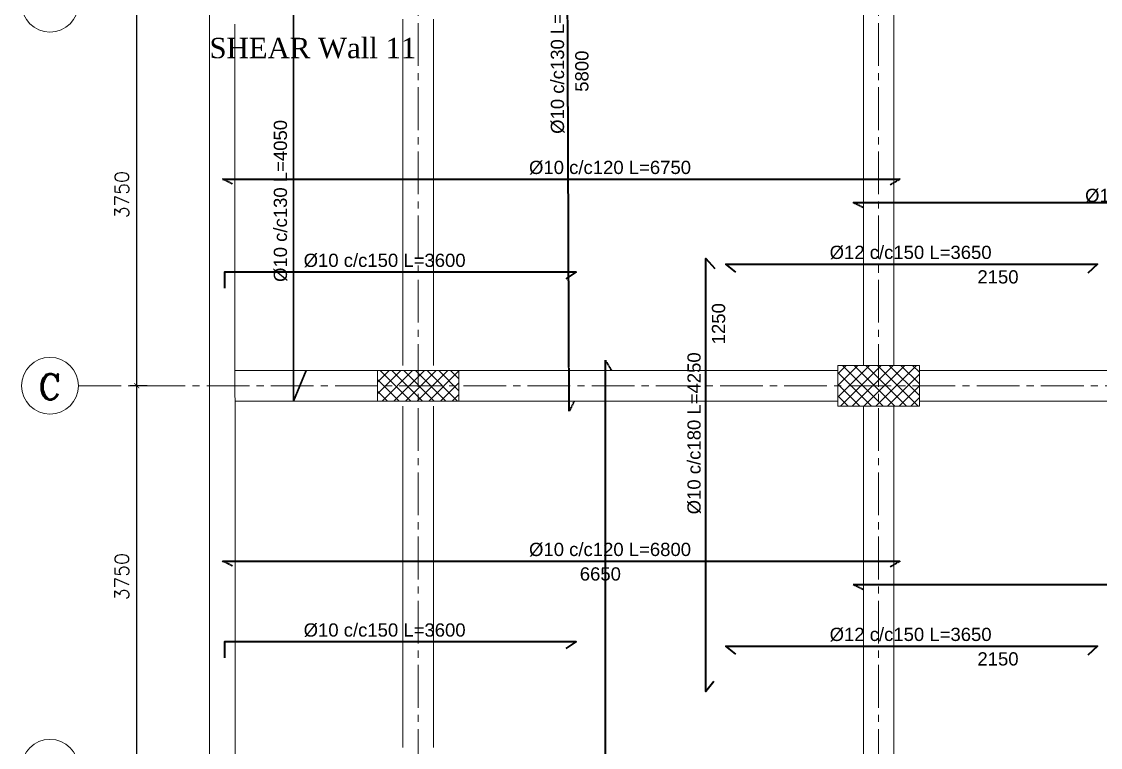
# Model space of a CAD drawing. Header units: inches. Extents: x -26151 to 62940, y -10194 to 246332.
# Drawn here: x -5609 to -4550, y 117471 to 118184 of the extents above; entities that cross this region are included whole.
import ezdxf

# ---------------------------------------------------------------- set-up
doc = ezdxf.new("R2010")
doc.units = ezdxf.units.IN
doc.header["$LTSCALE"] = 0.7
doc.header["$MEASUREMENT"] = 0
for name, pattern in [('ACAD_ISO10W100', [18, 12, -3, 0, -3]), ('CENTER2', [1.125, 0.75, -0.125, 0.125, -0.125]), ('DASHED2', [0.375, 0.25, -0.125])]:
    doc.linetypes.add(name, pattern=pattern)
doc.layers.get('0').update_dxf_attribs({"lineweight": 13})
doc.layers.get('Defpoints').update_dxf_attribs({"lineweight": 5})
for name, color, linetype, lineweight in [('axis', 254, 'ACAD_ISO10W100', 9), ('BEAM', 5, 'Continuous', 0), ('COLUMN', 4, 'Continuous', 20), ('dim', 1, 'Continuous', 25), ('hach', 9, 'Continuous', 9), ('hatch', 9, 'Continuous', 9), ('TEXT', 3, 'Continuous', 25), ('top renforcment', 7, 'Continuous', 40)]:
    doc.layers.add(name, color=color, linetype=linetype, lineweight=lineweight)
doc.styles.add('100', font='romans.shx', dxfattribs={"height": 13.5})
doc.styles.add('GENERATED_STYLE_4', font='verdanai.ttf')
doc.styles.add('QW', font='times.ttf', dxfattribs={"height": 15})
doc.styles.get("Standard").update_dxf_attribs({"font": 'arial.ttf', "height": 13})
doc.dimstyles.new('abr100', dxfattribs={"dimtxt": 15, "dimasz": 5, "dimexe": 7, "dimexo": 7, "dimgap": 8, "dimtad": 1, "dimdec": 0, "dimlfac": 10, "dimzin": 4, "dimdsep": 46, "dimtxsty": '100', "dimblk": 'ARCHTICK', "dimcen": 0.09, "dimdle": 7, "dimclrd": 1, "dimclre": 8, "dimclrt": 2, "dimadec": 0, "dimazin": 1, "dimtfac": 1, "dimtdec": 0, "dimtix": 1, "dimtofl": 0, "dimtmove": 0, "dimatfit": 3, "dimldrblk": 'ARCHTICK', "dimfxl": 0, "dimtolj": 1, "dimtzin": 0, "dimlwd": -1, "dimlwe": -1, "dimarcsym": 0})
doc.dimstyles.get("Standard").update_dxf_attribs({"dimtxt": 13, "dimasz": 5, "dimexe": 0.18, "dimexo": 0.0625, "dimgap": 6, "dimtad": 1, "dimdec": 0, "dimlfac": 10, "dimzin": 0, "dimdsep": 46, "dimtxsty": 'Standard', "dimblk": 'ARCHTICK', "dimcen": 0.09, "dimse1": 1, "dimse2": 1, "dimclrd": 1, "dimclre": 7, "dimclrt": 3, "dimadec": 0, "dimazin": 0, "dimtfac": 1, "dimtdec": 0, "dimtix": 1, "dimtofl": 0, "dimtmove": 0, "dimatfit": 3, "dimldrblk": 'ARCHTICK', "dimfxl": 0, "dimtolj": 1, "dimtzin": 0, "dimarcsym": 0})

# ---------------------------------------------------------------- blocks, each defined once
blk = doc.blocks.new('_ArchTick')
at = {"color": 0, "linetype": 'ByBlock', "lineweight": 0, "const_width": 0.15}
blk.add_lwpolyline([(-0.5, -0.5), (0.5, 0.5)], dxfattribs=at)
blk = doc.blocks.new('*D6')
at = {"layer": 'Defpoints', "color": 0, "transparency": 16777216}
for p in [(-5495.8, 117826.1), (-5478.5, 117826.1), (-5478.5, 117451.1)]:
    blk.add_point(p, dxfattribs=at)
at = {"layer": 'dim', "color": 1, "transparency": 16777216}
blk.add_line((-5495.8, 117444.1), (-5495.8, 117833.1), dxfattribs=at)
at = {"layer": 'dim', "color": 8, "transparency": 16777216}
for p, q in [((-5485.5, 117826.1), (-5502.8, 117826.1)), ((-5485.5, 117451.1), (-5502.8, 117451.1))]:
    blk.add_line(p, q, dxfattribs=at)
at = {"layer": 'dim', "color": 1, "transparency": 16777216, "xscale": 5, "yscale": 5, "zscale": 5}
for p, rotation in [((-5495.8, 117826.1), 90), ((-5495.8, 117451.1), 270)]:
    blk.add_blockref('_ArchTick', p, dxfattribs=dict(at, rotation=rotation))
at = {"layer": 'dim', "color": 2, "transparency": 16777216, "insert": (-5510.5, 117638.6), "char_height": 13.5, "attachment_point": 5, "rotation": 90, "style": '100'}
blk.add_mtext('\\A1;3750', dxfattribs=at)
blk = doc.blocks.new('*D7')
at = {"layer": 'Defpoints', "color": 0, "transparency": 16777216}
for p in [(-5495.8, 118201.1), (-5458.6, 118201.1), (-5478.5, 117826.1)]:
    blk.add_point(p, dxfattribs=at)
at = {"layer": 'dim', "color": 1, "transparency": 16777216}
blk.add_line((-5495.8, 117819.1), (-5495.8, 118208.1), dxfattribs=at)
at = {"layer": 'dim', "color": 8, "transparency": 16777216}
for p, q in [((-5465.6, 118201.1), (-5502.8, 118201.1)), ((-5485.5, 117826.1), (-5502.8, 117826.1))]:
    blk.add_line(p, q, dxfattribs=at)
at = {"layer": 'dim', "color": 1, "transparency": 16777216, "xscale": 5, "yscale": 5, "zscale": 5}
for p, rotation in [((-5495.8, 118201.1), 90), ((-5495.8, 117826.1), 270)]:
    blk.add_blockref('_ArchTick', p, dxfattribs=dict(at, rotation=rotation))
at = {"layer": 'dim', "color": 2, "transparency": 16777216, "insert": (-5510.5, 118013.6), "char_height": 13.5, "attachment_point": 5, "rotation": 90, "style": '100'}
blk.add_mtext('\\A1;3750', dxfattribs=at)
blk = doc.blocks.new('*D29')
at = {"layer": 'Defpoints', "color": 0, "transparency": 16777216}
for p in [(-4767.5, 117920.3, -26473), (-4552.5, 117920.3, -40395.4), (-4552.5, 117920.3)]:
    blk.add_point(p, dxfattribs=at)
at = {"layer": 'TEXT', "color": 3, "transparency": 16777216, "insert": (-4650.3, 117932.9), "char_height": 13, "attachment_point": 5}
blk.add_mtext('\\A1;2150', dxfattribs=at)
blk = doc.blocks.new('*D31')
at = {"layer": 'Defpoints', "color": 0, "transparency": 16777216}
for p in [(-4767.5, 117545.3, -26473), (-4552.5, 117545.3, -40395.4), (-4552.5, 117545.3)]:
    blk.add_point(p, dxfattribs=at)
at = {"layer": 'TEXT', "color": 3, "transparency": 16777216, "insert": (-4650.3, 117557.9), "char_height": 13, "attachment_point": 5}
blk.add_mtext('\\A1;2150', dxfattribs=at)
blk = doc.blocks.new('*D32')
at = {"layer": 'Defpoints', "color": 0, "transparency": 16777216}
for p in [(-4917.5, 117570.5), (-4552.5, 117570.5), (-4552.5, 117568.8)]:
    blk.add_point(p, dxfattribs=at)
at = {"layer": 'TEXT', "color": 3, "transparency": 16777216, "insert": (-4736.1, 117581.8), "char_height": 13, "attachment_point": 5}
blk.add_mtext('\\A1;%%C12 c/c150 L=3650', dxfattribs=at)
blk = doc.blocks.new('*D58')
at = {"layer": 'Defpoints', "color": 0, "transparency": 16777216}
for p in [(-5411.5, 118028.9), (-4746.5, 118028.9, -19467.6), (-4746.5, 118027.2)]:
    blk.add_point(p, dxfattribs=at)
at = {"layer": 'TEXT', "color": 3, "transparency": 16777216, "insert": (-5031.2, 118040.2), "char_height": 13, "attachment_point": 5}
blk.add_mtext('\\A1;%%C10 c/c120 L=6750', dxfattribs=at)
blk = doc.blocks.new('*D60')
at = {"layer": 'Defpoints', "color": 0, "transparency": 16777216}
for p in [(-5411.5, 117628.7, -19467.6), (-4746.5, 117628.7, -59863), (-4746.5, 117628.7)]:
    blk.add_point(p, dxfattribs=at)
at = {"layer": 'TEXT', "color": 3, "transparency": 16777216, "insert": (-5040.7, 117641.3), "char_height": 13, "attachment_point": 5}
blk.add_mtext('\\A1;6650', dxfattribs=at)
blk = doc.blocks.new('*D61')
at = {"layer": 'Defpoints', "color": 0, "lineweight": 30, "transparency": 16777216}
for p in [(-5411.5, 117653.9), (-4746.5, 117653.9, -19467.6), (-4746.5, 117652.2)]:
    blk.add_point(p, dxfattribs=at)
at = {"layer": 'TEXT', "color": 3, "transparency": 16777216, "insert": (-5031.2, 117665.2), "char_height": 13, "attachment_point": 5}
blk.add_mtext('\\A1;%%C10 c/c120 L=6800', dxfattribs=at)
blk = doc.blocks.new('*D74')
at = {"layer": 'Defpoints', "color": 0, "transparency": 16777216}
for p in [(-4912, 117951.1, -26473), (-4912, 117951.1), (-4912, 117826.1, -26473)]:
    blk.add_point(p, dxfattribs=at)
at = {"layer": 'TEXT', "color": 3, "transparency": 16777216, "insert": (-4924.6, 117887), "char_height": 13, "attachment_point": 5, "rotation": 90}
blk.add_mtext('\\A1;1250', dxfattribs=at)
blk = doc.blocks.new('*D75')
at = {"layer": 'Defpoints', "color": 0, "transparency": 16777216}
for p in [(-4937.2, 117951.1, 13922.4), (-4935.5, 117951.1), (-4937.2, 117526.1)]:
    blk.add_point(p, dxfattribs=at)
at = {"layer": 'TEXT', "color": 3, "transparency": 16777216, "insert": (-4948.5, 117779.4), "char_height": 13, "attachment_point": 5, "rotation": 90}
blk.add_mtext('\\A1;%%C10 c/c180 L=4250', dxfattribs=at)
blk = doc.blocks.new('*D93')
at = {"layer": 'Defpoints', "color": 0, "transparency": 16777216}
for p in [(-5010.6, 117851.1, -59863), (-5010.6, 117851.1), (-5010.6, 116891.1, -59863)]:
    blk.add_point(p, dxfattribs=at)
at = {"layer": 'TEXT', "color": 3, "transparency": 16777216, "insert": (-5023.2, 117360.6), "char_height": 13, "attachment_point": 5, "rotation": 90}
blk.add_mtext('\\A1;9600', dxfattribs=at)
blk = doc.blocks.new('*D94')
at = {"layer": 'Defpoints', "color": 0, "transparency": 16777216}
for p in [(-5035.7, 117851.1, -19467.6), (-5034, 117851.1), (-5035.7, 116891, -40395.4)]:
    blk.add_point(p, dxfattribs=at)
at = {"layer": 'TEXT', "color": 3, "transparency": 16777216, "insert": (-5047, 117357.3), "char_height": 13, "attachment_point": 5, "rotation": 90}
blk.add_mtext('\\A1;%%C10 c/c130 L=9600', dxfattribs=at)
blk = doc.blocks.new('*D96')
at = {"layer": 'Defpoints', "color": 0, "transparency": 16777216}
for p in [(-4518.2, 117851.1, -19467.6), (-4516.5, 117851.1), (-4518.2, 116891, -40395.4)]:
    blk.add_point(p, dxfattribs=at)
at = {"layer": 'TEXT', "color": 3, "transparency": 16777216, "insert": (-4529.5, 117357.3), "char_height": 13, "attachment_point": 5, "rotation": 90}
blk.add_mtext('\\A1;%%C10 c/c130 L=9600', dxfattribs=at)
blk = doc.blocks.new('*D99')
at = {"layer": 'Defpoints', "color": 0, "transparency": 16777216}
for p in [(-5046.1, 118381.1, -59863), (-5046.1, 118381.1), (-5046.1, 117801.1, -59863)]:
    blk.add_point(p, dxfattribs=at)
at = {"layer": 'TEXT', "color": 3, "transparency": 16777216, "insert": (-5058.8, 118134.9), "char_height": 13, "attachment_point": 5, "rotation": 90}
blk.add_mtext('\\A1;5800', dxfattribs=at)
blk = doc.blocks.new('*D100')
at = {"layer": 'Defpoints', "color": 0, "transparency": 16777216}
for p in [(-5071.3, 118381.1, -19467.6), (-5069.6, 118381.1), (-5071.3, 117801, -40395.4)]:
    blk.add_point(p, dxfattribs=at)
at = {"layer": 'TEXT', "color": 3, "transparency": 16777216, "insert": (-5082.6, 118152.9), "char_height": 13, "attachment_point": 5, "rotation": 90}
blk.add_mtext('\\A1;%%C10 c/c130 L=8200', dxfattribs=at)
blk = doc.blocks.new('*D122')
at = {"layer": 'Defpoints', "color": 0, "transparency": 16777216}
for p in [(-5424.5, 117937.7), (-5424.5, 117936), (-5064.5, 117937.7, 13009.9)]:
    blk.add_point(p, dxfattribs=at)
at = {"layer": 'TEXT', "color": 3, "transparency": 16777216, "insert": (-5252.5, 117949), "char_height": 13, "attachment_point": 5}
blk.add_mtext('\\A1;%%C10 c/c150 L=3600', dxfattribs=at)
blk = doc.blocks.new('*D125')
at = {"layer": 'Defpoints', "color": 0, "transparency": 16777216}
for p in [(-4917.5, 117945.5), (-4552.5, 117945.5), (-4552.5, 117943.8)]:
    blk.add_point(p, dxfattribs=at)
at = {"layer": 'TEXT', "color": 3, "transparency": 16777216, "insert": (-4736.1, 117956.8), "char_height": 13, "attachment_point": 5}
blk.add_mtext('\\A1;%%C12 c/c150 L=3650', dxfattribs=at)
blk = doc.blocks.new('*D126')
at = {"layer": 'Defpoints', "color": 0, "transparency": 16777216}
for p in [(-5424.5, 117574.8), (-5424.5, 117573.1), (-5064.5, 117574.8, 13009.9)]:
    blk.add_point(p, dxfattribs=at)
at = {"layer": 'TEXT', "color": 3, "transparency": 16777216, "insert": (-5252.5, 117586.1), "char_height": 13, "attachment_point": 5}
blk.add_mtext('\\A1;%%C10 c/c150 L=3600', dxfattribs=at)
blk = doc.blocks.new('*D1357')
at = {"layer": 'Defpoints', "color": 0, "lineweight": 30, "transparency": 16777216}
for p in [(-5343.3, 118235.7, -19467.6), (-5341.6, 118235.7), (-5343.3, 117655.7, -40395.4)]:
    blk.add_point(p, dxfattribs=at)
at = {"layer": 'TEXT', "color": 3, "transparency": 16777216, "insert": (-5354.6, 118007.5), "char_height": 13, "attachment_point": 5, "rotation": 90}
blk.add_mtext('\\A1;%%C10 c/c130 L=4050', dxfattribs=at)
blk = doc.blocks.new('*D1360')
at = {"layer": 'Defpoints', "color": 0, "transparency": 16777216}
for p in [(-4875.6, 118001.4), (-4200.5, 118001.4, -19467.6), (-4200.5, 117999.7)]:
    blk.add_point(p, dxfattribs=at)
at = {"layer": 'TEXT', "color": 3, "transparency": 16777216, "insert": (-4485.3, 118012.7), "char_height": 13, "attachment_point": 5}
blk.add_mtext('\\A1;%%C10 c/c120 L=6800', dxfattribs=at)
blk = doc.blocks.new('*D1361')
at = {"layer": 'Defpoints', "color": 0, "transparency": 16777216}
for p in [(-4848.8, 117630.8), (-4173.8, 117630.8, -19467.6), (-4173.8, 117629.1)]:
    blk.add_point(p, dxfattribs=at)
at = {"layer": 'TEXT', "color": 3, "transparency": 16777216, "insert": (-4458.5, 117642.1), "char_height": 13, "attachment_point": 5}
blk.add_mtext('\\A1;%%C10 c/c120 L=6800', dxfattribs=at)

msp = doc.modelspace()

# ---------------------------------------------------------------- hatches: boundary and pattern name
at = {"layer": 'hatch', "ltscale": 0.5}
h = msp.add_hatch(dxfattribs=at)
h.set_pattern_fill('NET', color=256, scale=65, angle=45, style=0)
h.set_pattern_definition([(45, (-467327.696, -142587.6286), (-5.7452426, 5.7452426), []), (135, (-467327.696, -142587.6286), (-5.7452426, -5.7452426), [])])
h.paths.add_polyline_path([(-4807.5, 117846.08), (-4727.5, 117846.08), (-4727.5, 117806.08), (-4807.5, 117806.08)])
h = msp.add_hatch(dxfattribs=at)
h.set_pattern_fill('NET', color=256, scale=65, angle=225, style=0)
h.set_pattern_definition([(225, (456900.688, 378239.795), (5.7452426, -5.7452426), []), (315, (456900.688, 378239.795), (5.7452426, 5.7452426), [])])
h.paths.add_polyline_path([(-5179.5, 117811.08), (-5259.5, 117811.08), (-5259.5, 117841.08), (-5179.5, 117841.08)])

# ---------------------------------------------------------------- linework, layer by layer
at = {"lineweight": 20}
for centre in [(-5581.06, 118201.08), (-5581.06, 117826.08), (-5581.06, 117451.08)]:
    msp.add_ellipse(centre, major_axis=(-0.02, 27.86), ratio=1, start_param=4.7118466, end_param=10.9950319, dxfattribs=at)
at = {"layer": 'axis', "linetype": 'CENTER2', "ltscale": 80}
for p, q in [((-5424.5, 117926.24), (-5424.5, 119991.98)), ((-5219.5, 116376.08), (-5219.5, 119991.98)), ((-4767.5, 116376.08), (-4767.5, 119991.98)), ((-5553.2, 117826.08), (-2945.95, 117826.08))]:
    msp.add_line(p, q, dxfattribs=at)
at = {"layer": 'BEAM', "linetype": 'Continuous'}
for p, q in [((-4782.5, 117846.08), (-4782.5, 118373.58)), ((-4752.5, 117846.08), (-4752.5, 118373.58)), ((-5234.5, 117846.08), (-5234.5, 118186.08)), ((-5204.5, 117846.08), (-5204.5, 118186.08)), ((-5234.5, 118180.3), (-5234.5, 117851.08)), ((-5399.37, 117841.08), (-5259.5, 117841.08)), ((-5179.5, 117841.08), (-4807.5, 117841.08)), ((-4727.5, 117841.08), (-4167.5, 117841.08)), ((-5399.36, 117811.08), (-5259.5, 117811.08)), ((-5234.5, 117471.08), (-5234.5, 117806.08)), ((-5204.5, 117471.08), (-5204.5, 117806.08)), ((-5179.5, 117811.08), (-4807.5, 117811.08)), ((-4782.5, 116936.08), (-4782.5, 117806.08)), ((-4752.5, 116936.08), (-4752.5, 117806.08)), ((-4727.5, 117811.08), (-4167.5, 117811.08)), ((-5234.5, 117801.08), (-5234.5, 117471.08))]:
    msp.add_line(p, q, dxfattribs=at)
at = {"layer": 'COLUMN'}
for p, q in [((-5424.5, 116476.08), (-5424.5, 118181.08)), ((-5398.82, 116403.03), (-5399.5, 118181.08))]:
    msp.add_line(p, q, dxfattribs=at)
for points in [[(-4807.5, 117846.08), (-4727.5, 117846.08), (-4727.5, 117806.08), (-4807.5, 117806.08)], [(-5179.5, 117811.08), (-5259.5, 117811.08), (-5259.5, 117841.08), (-5179.5, 117841.08)], [(-5179.5, 117811.08), (-5259.5, 117811.08), (-5259.5, 117841.08), (-5179.5, 117841.08)]]:
    msp.add_lwpolyline(points, close=True, dxfattribs=at)
at = {"layer": 'hach', "color": 4, "linetype": 'ByBlock', "lineweight": 30}
for p, q in [((-5342, 118211.08), (-5342, 117811.08)), ((-5342, 117811.08), (-5329.44, 117841.08))]:
    msp.add_line(p, q, dxfattribs=at)
at = {"layer": 'hach', "color": 2, "linetype": 'ByBlock'}
msp.add_lwpolyline([(-2826.14, 117014.98), (-3640.29, 116475.94), (-5424.51, 116376.18), (-5424.5, 119870.13), (-3325.95, 119870.04), (-2826.14, 117014.98)], dxfattribs=at)
at = {"layer": 'top renforcment', "color": 4, "linetype": 'DASHED2', "ltscale": 2}
for points, elevation in [([(-5066.52, 117810.79), (-5071.32, 117801.05), (-5074.42, 118611.08), (-5066.78, 118592.48)], 34486.2), ([(-5401.79, 118024.1), (-5411.53, 118028.91), (-4746.5, 118028.91), (-4756.24, 118023.09)], -5909.18), ([(-4782.79, 118001.04), (-4792.54, 118005.85), (-4117.51, 118005.85), (-4127.25, 118000.03)], -5909.18), ([(-5030.95, 116900.79), (-5035.76, 116891.05), (-5035.76, 117851.08), (-5029.94, 117841.34)], 34486.2), ([(-5401.79, 117649.1), (-5411.53, 117653.91), (-4746.5, 117653.91), (-4756.24, 117648.09)], -5909.18), ([(-4782.79, 117626.04), (-4792.53, 117630.85), (-4117.5, 117630.85), (-4127.25, 117625.03)], -5909.18)]:
    msp.add_lwpolyline(points, dxfattribs=dict(at, elevation=elevation))
at = {"layer": 'top renforcment', "color": 3}
for points, elevation in [([(-4929.31, 117535.83), (-4937.18, 117526.08), (-4937.18, 117951.08), (-4928.3, 117941.34)], 1096.17), ([(-4907.75, 117937.62), (-4917.5, 117945.49), (-4552.5, 117945.49), (-4562.24, 117936.61)], -13009.85), ([(-5074.24, 117930.91), (-5064.5, 117937.71), (-5409.54, 117937.71), (-5409.54, 117921.92)], -13009.85), ([(-5074.24, 117568.04), (-5064.5, 117574.84), (-5409.54, 117574.84), (-5409.54, 117559.05)], -13009.85), ([(-4907.75, 117562.62), (-4917.5, 117570.49), (-4552.5, 117570.49), (-4562.24, 117561.61)], -13009.85)]:
    msp.add_lwpolyline(points, dxfattribs=dict(at, elevation=elevation))

# ---------------------------------------------------------------- texts
at = {"layer": 'TEXT', "color": 7, "style": 'QW'}
msp.add_text('SHEAR Wall 11', height=20, dxfattribs=at).set_placement((-5424.5, 118147.66))
at = {"layer": 'TEXT', "insert": (-5592.52, 117837.59), "char_height": 25, "attachment_point": 1, "style": 'GENERATED_STYLE_4'}
msp.add_mtext('{\\Fromanc|c0;C}', dxfattribs=at)

# ---------------------------------------------------------------- dimensions: what is measured, and where the dimension line sits
at = {"layer": 'dim'}
for base, p1, p2, picture, middle in [((-5495.79, 118201.08), (-5478.49, 117826.08), (-5458.57, 118201.08), '*D7', (-5510.54, 118013.58)), ((-5495.79, 117826.08), (-5478.49, 117451.08), (-5478.49, 117826.08), '*D6', (-5510.54, 117638.58))]:
    dim = msp.add_linear_dim(base=base, p1=p1, p2=p2, angle=90, dimstyle='abr100', dxfattribs=at)
    dim.commit()
    dim.dimension.update_dxf_attribs({"geometry": picture, "text_midpoint": middle})
at = {"layer": 'TEXT'}
for base, p1, p2, angle, text, picture, middle in [((-5069.59, 118381.08, 47496.06), (-5071.29, 117801.05, 7100.68), (-5071.29, 118381.08, 28028.42), 90, '%%C10 c/c130 L=8200', '*D100', (-5069.59, 118152.86, 47496.06)), ((-5341.62, 118235.75), (-5343.32, 117655.72, -40395.38), (-5343.32, 118235.75, -19467.64), 90, '%%C10 c/c130 L=4050', '*D1357', (-5341.62, 118007.53)), ((-5424.53, 117935.98), (-5064.5, 117937.68, 13009.85), (-5424.53, 117937.68), 180, '%%C10 c/c150 L=<>', '*D122', (-5252.51, 117935.98)), ((-4935.46, 117951.08, 14106.02), (-4937.15, 117526.08, 14106.02), (-4937.15, 117951.08, 28028.42), 90, '%%C10 c/c180 L=<>', '*D75', (-4935.46, 117779.35, 14106.02)), ((-5034.03, 117851.08, 47496.06), (-5035.73, 116891.05, 7100.68), (-5035.73, 117851.08, 28028.42), 90, '%%C10 c/c130 L=<>', '*D94', (-5034.03, 117357.26, 47496.06)), ((-4516.54, 117851.08, 47496.06), (-4518.23, 116891.05, 7100.68), (-4518.23, 117851.08, 28028.42), 90, '%%C10 c/c130 L=<>', '*D96', (-4516.54, 117357.26, 47496.06)), ((-5424.53, 117573.11), (-5064.5, 117574.81, 13009.85), (-5424.53, 117574.81), 180, '%%C10 c/c150 L=<>', '*D126', (-5252.51, 117573.11))]:
    dim = msp.add_linear_dim(base=base, p1=p1, p2=p2, angle=angle, text=text, dimstyle='Standard', override={"dimsd1": 1, "dimsd2": 1, "dimfxl": 0.1, "dimfxlon": 1}, dxfattribs=at)
    dim.commit()
    dim.dimension.update_dxf_attribs({"geometry": picture, "text_midpoint": middle, "dimtype": 160})
for base, p1, p2, angle, picture, middle in [((-5046.12, 118381.08, 59863.02), (-5046.12, 117801.08), (-5046.12, 118381.08), 90, '*D99', (-5046.12, 118134.9, 59863.02)), ((-4911.99, 117951.08, 26472.98), (-4911.99, 117826.08), (-4911.99, 117951.08), 90, '*D74', (-4911.99, 117886.99, 26472.98)), ((-4552.5, 117920.3, 12366.96), (-4767.5, 117920.3, -14106.02), (-4552.5, 117920.3, -28028.42), 360, '*D29', (-4650.3, 117920.3, 12366.96)), ((-5010.56, 117851.08, 59863.02), (-5010.56, 116891.08), (-5010.56, 117851.08), 90, '*D93', (-5010.56, 117360.58, 59863.02)), ((-4746.5, 117628.71, 19467.64), (-5411.49, 117628.71), (-4746.5, 117628.71, -40395.38), 360, '*D60', (-5040.73, 117628.71, 19467.64)), ((-4552.5, 117545.3, 12366.96), (-4767.5, 117545.3, -14106.02), (-4552.5, 117545.3, -28028.42), 360, '*D31', (-4650.3, 117545.3, 12366.96))]:
    dim = msp.add_linear_dim(base=base, p1=p1, p2=p2, angle=angle, dimstyle='Standard', override={"dimsd1": 1, "dimsd2": 1, "dimfxl": 0.1, "dimfxlon": 1}, dxfattribs=at)
    dim.commit()
    dim.dimension.update_dxf_attribs({"geometry": picture, "text_midpoint": middle, "dimtype": 161})
for base, p1, p2, text, picture, middle in [((-4746.5, 118027.18, 7100.68), (-5411.53, 118028.88, 7100.68), (-4746.5, 118028.88, -12366.96), '%%C10 c/c120 L=6750', '*D58', (-5031.23, 118027.18, 7100.68)), ((-4200.53, 117999.71, -11818.36), (-4875.56, 118001.41, -11818.36), (-4200.53, 118001.41, -31285.99), '%%C10 c/c120 L=6800', '*D1360', (-4485.26, 117999.71, -11818.36)), ((-4552.5, 117943.77), (-4917.5, 117945.46), (-4552.5, 117945.46), '%%C12 c/c150 L=<>', '*D125', (-4736.12, 117943.77)), ((-4746.5, 117652.18, 7100.68), (-5411.53, 117653.88, 7100.68), (-4746.5, 117653.88, -12366.96), '%%C10 c/c120 L=6800', '*D61', (-5031.23, 117652.18, 7100.68)), ((-4173.81, 117629.12, 7100.68), (-4848.84, 117630.82, 7100.68), (-4173.81, 117630.82, -12366.96), '%%C10 c/c120 L=6800', '*D1361', (-4458.54, 117629.12, 7100.68)), ((-4552.5, 117568.77), (-4917.5, 117570.46), (-4552.5, 117570.46), '%%C12 c/c150 L=<>', '*D32', (-4736.12, 117568.77))]:
    dim = msp.add_linear_dim(base=base, p1=p1, p2=p2, text=text, dimstyle='Standard', override={"dimsd1": 1, "dimsd2": 1, "dimfxl": 0.1, "dimfxlon": 1}, dxfattribs=at)
    dim.commit()
    dim.dimension.update_dxf_attribs({"geometry": picture, "text_midpoint": middle, "dimtype": 160})

doc.saveas('drawing.dxf')
